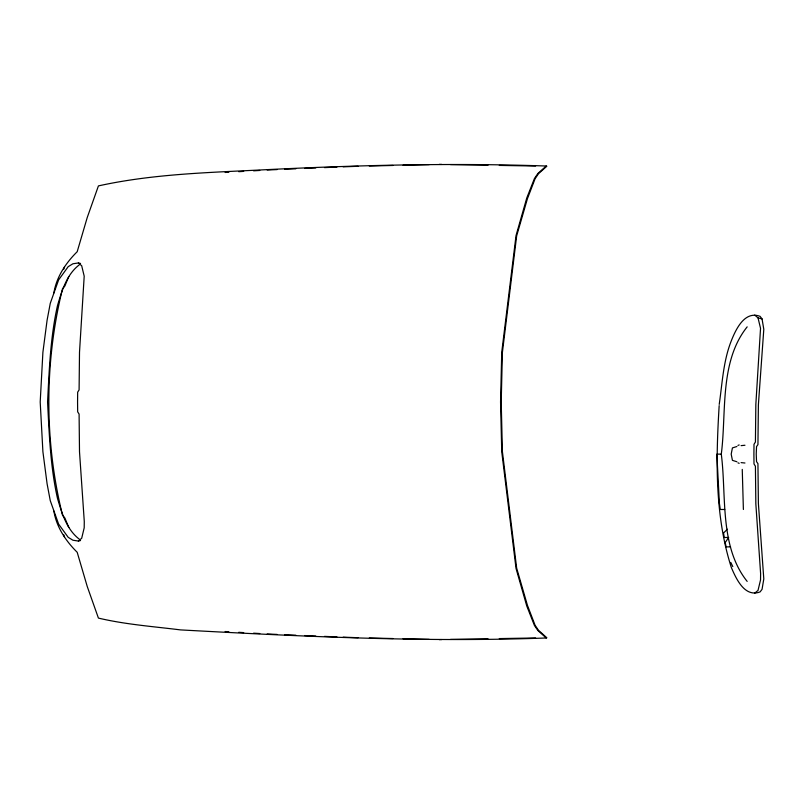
<?xml version="1.0" encoding="UTF-8"?>
<svg xmlns="http://www.w3.org/2000/svg" width="804" height="804" viewBox="0 0 804 804"><rect width="100%" height="100%" fill="white"/><g stroke="black" fill="none" stroke-linecap="round" stroke-linejoin="round"><path stroke-width="1.21" d="M747.167 581.403C719.198 546.398 726.655 495.555 721.288 454.129C726.655 412.693 719.198 361.86 747.167 326.856M719.168 405.638C715.892 459.446 714.696 515.625 731.349 567.544C736.193 578.769 744.655 597.744 760.071 591.925L762.051 589.342L763.8 578.96L758.383 503.404L757.941 463.637L756.544 461.667L756.232 454.129L756.544 446.582L757.941 444.622L758.383 404.854L763.8 329.298L762.051 318.917L760.071 316.334C744.715 310.485 735.941 329.137 731.349 340.705C723.258 361.016 722.334 383.016 719.228 404.392M53.878 292.947C56.431 276.877 65.968 262.807 77.194 251.712L87.254 217.472L98.42 185.905C154.288 173.584 211.794 172.508 268.697 169.554C361.147 165.041 453.697 162.83 546.228 166.016L546.851 166.227L538.509 173.684L535.102 178.719L527.464 198.588L516.67 235.823L502.399 352.403L501.214 402L502.399 451.597L516.67 568.177L527.464 605.412L535.102 625.281L538.509 630.316L546.851 637.773L546.228 637.984C424.281 642.436 302.334 636.507 180.578 629.904C153.142 626.487 125.394 624.477 98.42 618.095L87.254 586.528L77.194 552.288C65.968 541.192 56.431 527.122 53.878 511.053M63.717 269.239L64.501 266.978M68.792 276.516L64.883 285.963L62.491 288.827C44.3 362.614 44.3 441.386 62.491 515.173L64.883 518.037L68.792 527.484M727.419 529.193L723.55 533.012L724.243 537.484L728.685 537.484L725.208 542.519L726.123 546.871L730.555 546.871M546.228 166.016L537.886 173.473L534.449 178.498L526.771 197.985L516.037 235.532L501.736 352.263L500.55 402L501.736 451.737L516.037 568.468L526.771 606.015L534.449 625.502L537.886 630.527L546.228 637.984M78.39 541.042L81.686 538.258L84.199 527.826L84.279 521.464L79.506 451.737L79.093 414.09L77.666 411.839L77.566 402L77.666 392.161L79.093 389.91L79.506 352.263L84.199 276.174L81.686 265.742L78.39 262.958L72.933 263.772L68.189 266.677L58.622 279.882L50.27 303.319L47.094 320.193L42.903 352.263L40.2 402L42.903 451.737L47.094 483.807L50.27 500.681L58.622 524.118L68.189 537.323L72.933 540.228L78.39 541.042L80.531 540.539M754.715 593.171L758.021 590.387L760.534 579.955L760.614 573.594L755.84 503.867L755.418 466.219L754.001 463.968L753.901 454.129L754.001 444.29L755.418 442.039L755.84 404.392L760.534 328.303L758.021 317.871L754.715 315.088M79.375 264.767C66.621 274.466 61.908 290.767 57.516 305.48C50.401 337.117 49.225 369.729 47.577 402C49.225 434.271 50.401 466.883 57.516 498.52C61.908 513.233 66.621 529.534 79.375 539.233M737.941 445.396L739.177 444.954M736.886 446.511L732.424 447.908L731.188 454.129L732.424 460.35L736.886 461.747M741.087 445.637L744.956 445.255M225.13 172.468L228.838 172.257M238.738 171.684L243.692 171.393M253.592 170.82L259.772 170.458M267.199 170.026L277.149 169.574M284.626 169.262L295.832 168.8M304.545 168.438L315.761 167.976M324.474 167.614L336.936 167.091M343.157 166.84L358.112 166.287M369.337 166.016L393.045 165.463M403.035 165.232L429.236 164.619M439.215 639.612L441.718 639.572M450.481 639.421L488.028 638.778M499.284 638.587L535.585 637.974M721.288 454.129L716.846 454.129L719.399 503.374L720.294 509.485L724.726 509.485M439.215 164.388L441.718 164.428M450.481 164.579L488.028 165.222M499.284 165.413L535.585 166.026M358.112 637.713L343.157 637.16M369.337 637.984L393.045 638.537M403.035 638.768L429.236 639.381M277.149 634.426L267.199 633.974M284.626 634.738L295.832 635.2M304.545 635.562L315.761 636.024M324.474 636.386L336.936 636.909M225.13 631.532L228.838 631.743M238.738 632.316L243.692 632.607M253.592 633.18L259.772 633.542M741.087 462.622L744.956 463.003M78.39 262.958L80.531 263.461M758.021 317.871L762.051 318.917M737.941 462.863L739.177 463.295M730.826 562.499L732.786 566.589M63.717 534.76L64.501 537.022M743.388 509.485L742.253 469.395"/></g></svg>
